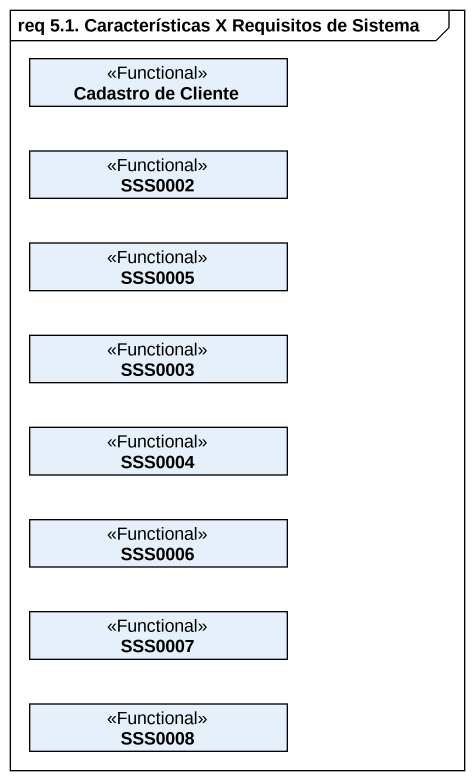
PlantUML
@startuml
mainframe req 5.1. Características X Requisitos de Sistema
hide circle
hide empty members
class "Cadastro de Cliente" as Cadastro_de_Cliente <<Functional>>
class SSS0002 <<Functional>>
class SSS0005 <<Functional>>
class SSS0003 <<Functional>>
class SSS0004 <<Functional>>
class SSS0006 <<Functional>>
class SSS0007 <<Functional>>
class SSS0008 <<Functional>>
@enduml
